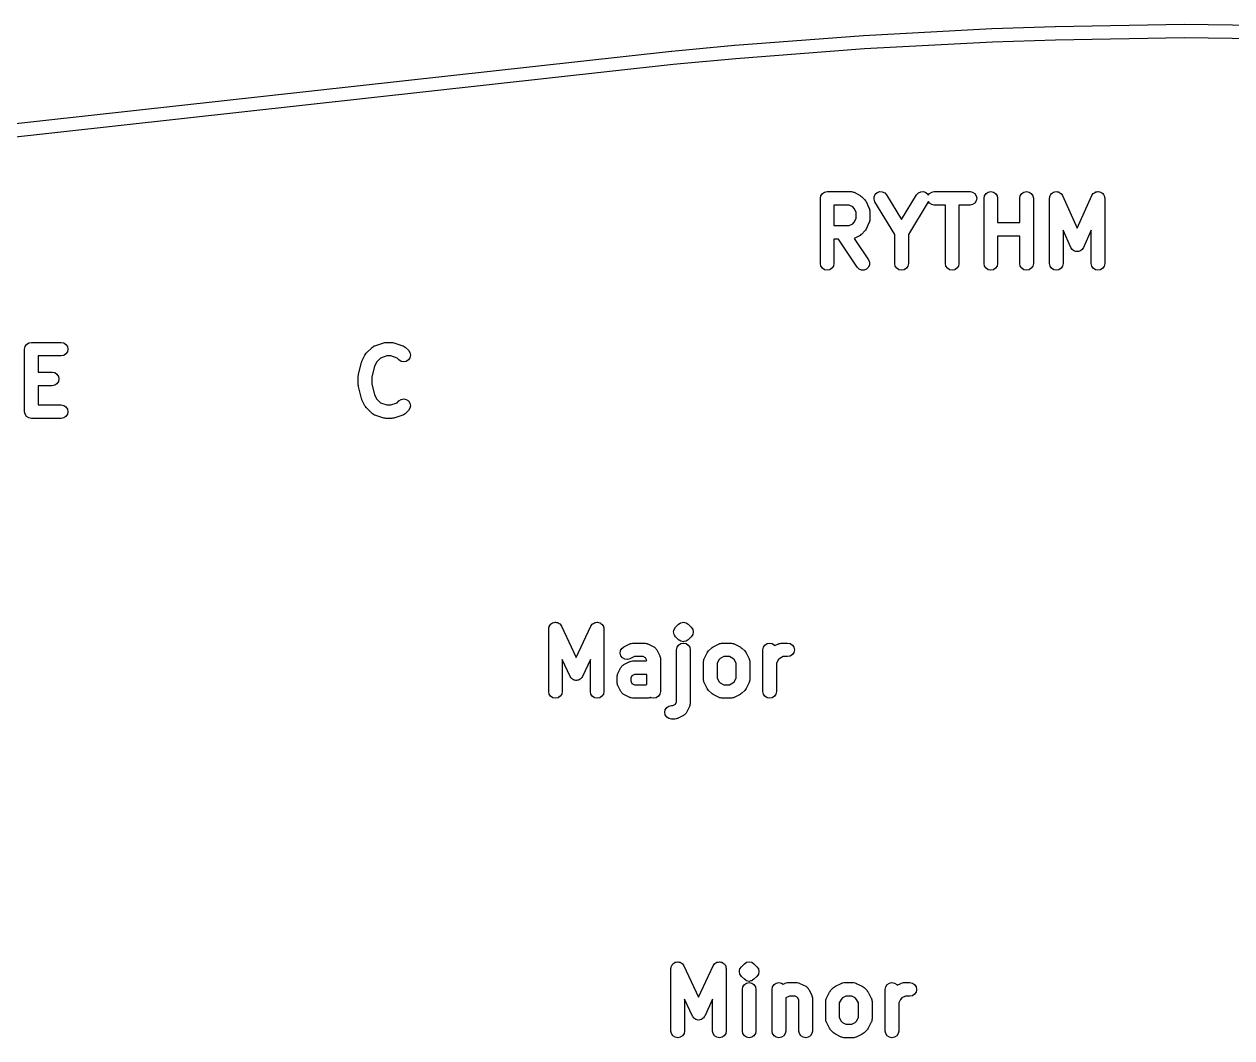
# Model space of a CAD drawing. Extents: x 5 to 181, y -157 to -65.
# Drawn here: x 92.24 to 136.69, y -102.59 to -65.28 of the extents above; entities that cross this region are included whole.
import ezdxf

# ---------------------------------------------------------------- set-up
doc = ezdxf.new("R2010")
doc.units = 0
doc.layers.add('BLACK', color=7, linetype='CONTINUOUS')

msp = doc.modelspace()

# ---------------------------------------------------------------- linework, layer by layer
at = {"layer": 'BLACK', "linetype": 'CONTINUOUS'}
for p, q in [((130.196, -65.36), (134.935, -65.276)), ((134.935, -65.276), (134.937, -65.2764)), ((134.937, -65.2764), (134.939, -65.276)), ((134.939, -65.276), (134.941, -65.2764)), ((134.941, -65.2764), (134.943, -65.276)), ((134.943, -65.276), (137.595, -65.314)), ((118.395, -66.0507), (123.131, -65.6907)), ((123.131, -65.6907), (123.134, -65.6911)), ((123.134, -65.6911), (123.137, -65.6904)), ((123.137, -65.6904), (127.858, -65.4414)), ((127.858, -65.4414), (127.86, -65.4417)), ((127.86, -65.4417), (127.862, -65.4412)), ((127.862, -65.4412), (130.191, -65.3602)), ((130.191, -65.3602), (130.194, -65.3605)), ((130.194, -65.3605), (130.196, -65.36)), ((134.94, -65.7761), (130.207, -65.86)), ((137.582, -65.814), (134.94, -65.7761)), ((116.075, -66.2691), (118.391, -66.0511)), ((118.391, -66.0511), (118.393, -66.0513)), ((118.393, -66.0513), (118.395, -66.0507)), ((123.166, -66.1896), (118.435, -66.5492)), ((127.882, -65.9408), (123.166, -66.1896)), ((130.207, -65.86), (127.882, -65.9408)), ((23.1516, -76.5145), (116.071, -66.2695)), ((116.071, -66.2695), (116.073, -66.2697)), ((116.073, -66.2697), (116.075, -66.2691)), ((118.435, -66.5492), (116.124, -66.7668)), ((116.124, -66.7668), (23.21, -77.0112)), ((121.567, -71.59), (121.621, -71.5089)), ((121.621, -71.5089), (121.702, -71.4547)), ((121.702, -71.4547), (121.798, -71.4357)), ((121.798, -71.4357), (122.674, -71.4357)), ((122.674, -71.4357), (122.685, -71.4379)), ((122.685, -71.4379), (122.696, -71.4367)), ((122.696, -71.4367), (122.732, -71.4473)), ((122.732, -71.4473), (122.769, -71.4547)), ((122.769, -71.4547), (122.779, -71.4609)), ((122.779, -71.4609), (122.789, -71.4641)), ((122.789, -71.4641), (123.008, -71.5784)), ((123.526, -71.6268), (123.567, -71.5383)), ((123.567, -71.5383), (123.639, -71.4723)), ((123.639, -71.4723), (123.73, -71.4387)), ((123.73, -71.4387), (123.828, -71.4427)), ((123.828, -71.4427), (123.916, -71.4838)), ((123.916, -71.4838), (123.982, -71.5555)), ((123.982, -71.5555), (124.536, -72.4627)), ((124.536, -72.4627), (125.089, -71.5555)), ((125.089, -71.5555), (125.155, -71.4838)), ((125.155, -71.4838), (125.243, -71.4427)), ((125.243, -71.4427), (125.341, -71.4387)), ((125.341, -71.4387), (125.433, -71.4723)), ((125.433, -71.4723), (125.504, -71.5383)), ((125.504, -71.5383), (125.521, -71.5734)), ((125.521, -71.5734), (125.564, -71.5089)), ((125.564, -71.5089), (125.645, -71.4547)), ((125.645, -71.4547), (125.74, -71.4357)), ((125.74, -71.4357), (127.055, -71.4357)), ((127.055, -71.4357), (127.15, -71.4547)), ((127.15, -71.4547), (127.232, -71.5089)), ((127.232, -71.5089), (127.286, -71.59)), ((127.59, -71.59), (127.645, -71.5089)), ((127.645, -71.5089), (127.726, -71.4547)), ((127.726, -71.4547), (127.821, -71.4357)), ((127.821, -71.4357), (127.917, -71.4547)), ((127.917, -71.4547), (127.998, -71.5089)), ((127.998, -71.5089), (128.052, -71.59)), ((128.905, -71.59), (128.959, -71.5089)), ((128.959, -71.5089), (129.04, -71.4547)), ((129.04, -71.4547), (129.136, -71.4357)), ((129.136, -71.4357), (129.231, -71.4547)), ((129.231, -71.4547), (129.312, -71.5089)), ((129.312, -71.5089), (129.367, -71.59)), ((130, -71.59), (130.025, -71.5523)), ((130.025, -71.5523), (130.049, -71.5139)), ((130.049, -71.5139), (130.052, -71.5119)), ((130.052, -71.5119), (130.054, -71.5089)), ((130.054, -71.5089), (130.092, -71.4837)), ((130.092, -71.4837), (130.129, -71.4575)), ((130.129, -71.4575), (130.132, -71.4567)), ((130.132, -71.4567), (130.135, -71.4547)), ((130.135, -71.4547), (130.18, -71.4459)), ((130.18, -71.4459), (130.224, -71.4358)), ((130.224, -71.4358), (130.227, -71.4364)), ((130.227, -71.4364), (130.231, -71.4357)), ((130.231, -71.4357), (130.275, -71.4446)), ((130.275, -71.4446), (130.32, -71.4522)), ((130.32, -71.4522), (130.323, -71.4541)), ((130.323, -71.4541), (130.327, -71.4547)), ((130.327, -71.4547), (130.364, -71.4799)), ((130.364, -71.4799), (130.403, -71.5041)), ((130.403, -71.5041), (130.405, -71.507)), ((130.405, -71.507), (130.408, -71.5089)), ((130.408, -71.5089), (130.433, -71.5467)), ((130.433, -71.5467), (130.459, -71.5836)), ((131.536, -71.5836), (131.562, -71.5467)), ((131.562, -71.5467), (131.588, -71.5089)), ((131.588, -71.5089), (131.59, -71.507)), ((131.59, -71.507), (131.592, -71.5041)), ((131.592, -71.5041), (131.631, -71.4799)), ((131.631, -71.4799), (131.669, -71.4547)), ((131.669, -71.4547), (131.672, -71.4541)), ((131.672, -71.4541), (131.675, -71.4522)), ((131.675, -71.4522), (131.72, -71.4446)), ((131.72, -71.4446), (131.764, -71.4357)), ((131.764, -71.4357), (131.768, -71.4364)), ((131.768, -71.4364), (131.771, -71.4358)), ((131.771, -71.4358), (131.815, -71.4459)), ((131.815, -71.4459), (131.86, -71.4547)), ((131.86, -71.4547), (131.863, -71.4567)), ((131.863, -71.4567), (131.866, -71.4575)), ((131.866, -71.4575), (131.903, -71.4837)), ((131.903, -71.4837), (131.941, -71.5089)), ((131.941, -71.5089), (131.943, -71.5119)), ((131.943, -71.5119), (131.946, -71.5139)), ((131.946, -71.5139), (131.97, -71.5523)), ((131.97, -71.5523), (131.995, -71.59)), ((121.548, -71.6857), (121.567, -71.59)), ((121.548, -74.0857), (121.548, -71.6857)), ((122.048, -71.9357), (122.048, -72.6929)), ((122.613, -71.9357), (122.048, -71.9357)), ((122.741, -72.0026), (122.613, -71.9357)), ((122.794, -72.0584), (122.741, -72.0026)), ((123.008, -71.5784), (123.04, -71.6038)), ((123.04, -71.6038), (123.073, -71.627)), ((123.073, -71.627), (123.183, -71.7413)), ((123.183, -71.7413), (123.204, -71.7746)), ((123.204, -71.7746), (123.228, -71.8063)), ((123.228, -71.8063), (123.337, -72.0348)), ((123.522, -71.7243), (123.526, -71.6268)), ((123.556, -71.8159), (123.522, -71.7243)), ((124.286, -73.0131), (123.556, -71.8159)), ((125.516, -71.8159), (124.786, -73.0131)), ((125.522, -71.7997), (125.516, -71.8159)), ((125.564, -71.8625), (125.522, -71.7997)), ((125.645, -71.9167), (125.564, -71.8625)), ((125.74, -71.9357), (125.645, -71.9167)), ((126.148, -71.9357), (125.74, -71.9357)), ((126.148, -74.0857), (126.148, -71.9357)), ((127.055, -71.9357), (126.648, -71.9357)), ((126.648, -71.9357), (126.648, -74.0857)), ((127.15, -71.9167), (127.055, -71.9357)), ((127.232, -71.8625), (127.15, -71.9167)), ((127.286, -71.7814), (127.232, -71.8625)), ((127.286, -71.59), (127.305, -71.6857)), ((127.305, -71.6857), (127.286, -71.7814)), ((127.571, -71.6857), (127.59, -71.59)), ((127.571, -74.0857), (127.571, -71.6857)), ((128.052, -71.59), (128.071, -71.6857)), ((128.071, -71.6857), (128.071, -72.5786)), ((128.886, -71.6857), (128.905, -71.59)), ((128.886, -72.5786), (128.886, -71.6857)), ((129.367, -71.59), (129.386, -71.6857)), ((129.386, -71.6857), (129.386, -74.0857)), ((129.981, -71.6857), (129.99, -71.6412)), ((129.981, -74.0857), (129.981, -71.6857)), ((129.99, -71.6412), (129.997, -71.5965)), ((129.997, -71.5965), (129.999, -71.5935)), ((129.999, -71.5935), (130, -71.59)), ((130.459, -71.5836), (130.998, -72.7876)), ((130.998, -72.7876), (131.536, -71.5836)), ((131.995, -71.59), (131.996, -71.5935)), ((131.996, -71.5935), (131.998, -71.5965)), ((131.998, -71.5965), (132.005, -71.6412)), ((132.005, -71.6412), (132.014, -71.6857)), ((132.014, -71.6857), (132.014, -74.0857)), ((122.862, -72.1997), (122.794, -72.0584)), ((122.794, -72.5702), (122.862, -72.4289)), ((122.862, -72.4289), (122.862, -72.1997)), ((123.337, -72.0348), (123.339, -72.0415)), ((123.339, -72.0415), (123.343, -72.0472)), ((123.343, -72.0472), (123.351, -72.0885)), ((123.351, -72.0885), (123.362, -72.1293)), ((123.362, -72.1293), (123.361, -72.1361)), ((123.361, -72.1361), (123.362, -72.1429)), ((123.362, -72.1429), (123.362, -72.4857)), ((122.048, -72.6929), (122.613, -72.6929)), ((122.613, -72.6929), (122.741, -72.6259)), ((122.741, -72.6259), (122.794, -72.5702)), ((123.183, -72.8873), (123.073, -73.0015)), ((123.204, -72.8539), (123.183, -72.8873)), ((123.228, -72.8223), (123.204, -72.8539)), ((123.337, -72.5937), (123.228, -72.8223)), ((123.339, -72.5871), (123.337, -72.5937)), ((123.343, -72.5814), (123.339, -72.5871)), ((123.351, -72.5401), (123.343, -72.5814)), ((123.362, -72.4992), (123.351, -72.5401)), ((123.362, -72.4857), (123.361, -72.4924)), ((123.361, -72.4924), (123.362, -72.4992)), ((128.071, -72.5786), (128.886, -72.5786)), ((130.769, -73.5021), (130.481, -72.8571)), ((130.481, -72.8571), (130.481, -74.0857)), ((131.514, -72.8571), (131.226, -73.5021)), ((131.514, -74.0857), (131.514, -72.8571)), ((122.212, -73.1929), (122.048, -73.1929)), ((122.048, -73.1929), (122.048, -74.0857)), ((122.904, -74.225), (122.212, -73.1929)), ((123.008, -73.0502), (122.794, -73.1624)), ((122.794, -73.1624), (123.32, -73.9464)), ((123.04, -73.0248), (123.008, -73.0502)), ((123.073, -73.0015), (123.04, -73.0248)), ((124.286, -74.0857), (124.286, -73.0131)), ((124.786, -73.0131), (124.786, -74.0857)), ((128.886, -73.0786), (128.071, -73.0786)), ((128.071, -73.0786), (128.071, -74.0857)), ((128.886, -74.0857), (128.886, -73.0786)), ((130.794, -73.5363), (130.769, -73.5021)), ((130.816, -73.5718), (130.794, -73.5363)), ((130.822, -73.5759), (130.816, -73.5718)), ((130.826, -73.5816), (130.822, -73.5759)), ((130.861, -73.6039), (130.826, -73.5816)), ((130.896, -73.6282), (130.861, -73.6039)), ((130.902, -73.6298), (130.896, -73.6282)), ((130.908, -73.6335), (130.902, -73.6298)), ((130.95, -73.6406), (130.908, -73.6335)), ((130.991, -73.6499), (130.95, -73.6406)), ((130.998, -73.6487), (130.991, -73.6499)), ((131.005, -73.6499), (130.998, -73.6487)), ((131.045, -73.6406), (131.005, -73.6499)), ((131.087, -73.6335), (131.045, -73.6406)), ((131.093, -73.6298), (131.087, -73.6335)), ((131.1, -73.6282), (131.093, -73.6298)), ((131.134, -73.604), (131.1, -73.6282)), ((131.169, -73.5816), (131.134, -73.604)), ((131.173, -73.5759), (131.169, -73.5816)), ((131.179, -73.5718), (131.173, -73.5759)), ((131.202, -73.5363), (131.179, -73.5718)), ((131.226, -73.5021), (131.202, -73.5363)), ((121.567, -74.1814), (121.548, -74.0857)), ((121.621, -74.2625), (121.567, -74.1814)), ((122.029, -74.1814), (121.974, -74.2625)), ((122.048, -74.0857), (122.029, -74.1814)), ((122.973, -74.2938), (122.904, -74.225)), ((123.32, -74.2242), (123.251, -74.2933)), ((123.32, -73.9464), (123.357, -74.0365)), ((123.357, -74.134), (123.32, -74.2242)), ((123.357, -74.0365), (123.357, -74.134)), ((124.305, -74.1814), (124.286, -74.0857)), ((124.359, -74.2625), (124.305, -74.1814)), ((124.767, -74.1814), (124.712, -74.2625)), ((124.786, -74.0857), (124.767, -74.1814)), ((126.167, -74.1814), (126.148, -74.0857)), ((126.221, -74.2625), (126.167, -74.1814)), ((126.629, -74.1814), (126.574, -74.2625)), ((126.648, -74.0857), (126.629, -74.1814)), ((127.59, -74.1814), (127.571, -74.0857)), ((127.645, -74.2625), (127.59, -74.1814)), ((128.052, -74.1814), (127.998, -74.2625)), ((128.071, -74.0857), (128.052, -74.1814)), ((128.905, -74.1814), (128.886, -74.0857)), ((128.959, -74.2625), (128.905, -74.1814)), ((129.367, -74.1814), (129.312, -74.2625)), ((129.386, -74.0857), (129.367, -74.1814)), ((130, -74.1814), (129.981, -74.0857)), ((130.054, -74.2625), (130, -74.1814)), ((130.462, -74.1814), (130.408, -74.2625)), ((130.481, -74.0857), (130.462, -74.1814)), ((131.533, -74.1814), (131.514, -74.0857)), ((131.588, -74.2625), (131.533, -74.1814)), ((131.995, -74.1814), (131.941, -74.2625)), ((132.014, -74.0857), (131.995, -74.1814)), ((121.702, -74.3167), (121.621, -74.2625)), ((121.798, -74.3357), (121.702, -74.3167)), ((121.893, -74.3167), (121.798, -74.3357)), ((121.974, -74.2625), (121.893, -74.3167)), ((123.064, -74.331), (122.973, -74.2938)), ((123.161, -74.3308), (123.064, -74.331)), ((123.251, -74.2933), (123.161, -74.3308)), ((124.44, -74.3167), (124.359, -74.2625)), ((124.536, -74.3357), (124.44, -74.3167)), ((124.631, -74.3167), (124.536, -74.3357)), ((124.712, -74.2625), (124.631, -74.3167)), ((126.302, -74.3167), (126.221, -74.2625)), ((126.398, -74.3357), (126.302, -74.3167)), ((126.493, -74.3167), (126.398, -74.3357)), ((126.574, -74.2625), (126.493, -74.3167)), ((127.726, -74.3167), (127.645, -74.2625)), ((127.821, -74.3357), (127.726, -74.3167)), ((127.917, -74.3167), (127.821, -74.3357)), ((127.998, -74.2625), (127.917, -74.3167)), ((129.04, -74.3167), (128.959, -74.2625)), ((129.136, -74.3357), (129.04, -74.3167)), ((129.231, -74.3167), (129.136, -74.3357)), ((129.312, -74.2625), (129.231, -74.3167)), ((130.135, -74.3167), (130.054, -74.2625)), ((130.231, -74.3357), (130.135, -74.3167)), ((130.327, -74.3167), (130.231, -74.3357)), ((130.408, -74.2625), (130.327, -74.3167)), ((131.669, -74.3167), (131.588, -74.2625)), ((131.764, -74.3357), (131.669, -74.3167)), ((131.86, -74.3167), (131.764, -74.3357)), ((131.941, -74.2625), (131.86, -74.3167)), ((92.2571, -77.2405), (92.2762, -77.1448)), ((92.2571, -79.5405), (92.2571, -77.2405)), ((92.2762, -77.1448), (92.3304, -77.0637)), ((92.3304, -77.0637), (92.4115, -77.0095)), ((92.4115, -77.0095), (92.5071, -76.9905)), ((92.5071, -76.9905), (93.6024, -76.9905)), ((93.6024, -76.9905), (93.6981, -77.0095)), ((93.6981, -77.0095), (93.7792, -77.0637)), ((93.7792, -77.0637), (93.8333, -77.1448)), ((93.8333, -77.3361), (93.7792, -77.4173)), ((93.8333, -77.1448), (93.8524, -77.2405)), ((93.8524, -77.2405), (93.8333, -77.3361)), ((104.83, -77.3923), (105.049, -77.1732)), ((105.049, -77.1732), (105.057, -77.1682)), ((105.057, -77.1682), (105.062, -77.1611)), ((105.062, -77.1611), (105.097, -77.1413)), ((105.097, -77.1413), (105.131, -77.119)), ((105.131, -77.119), (105.139, -77.1173)), ((105.139, -77.1173), (105.147, -77.1128)), ((105.147, -77.1128), (105.476, -77.0033)), ((105.476, -77.0033), (105.515, -76.9983)), ((105.515, -76.9983), (105.555, -76.9905)), ((105.555, -76.9905), (105.774, -76.9905)), ((105.774, -76.9905), (105.813, -76.9983)), ((105.813, -76.9983), (105.853, -77.0033)), ((105.853, -77.0033), (106.181, -77.1128)), ((106.181, -77.1128), (106.189, -77.1173)), ((106.189, -77.1173), (106.198, -77.119)), ((106.198, -77.119), (106.231, -77.1413)), ((106.231, -77.1413), (106.266, -77.1611)), ((106.266, -77.1611), (106.272, -77.1682)), ((106.272, -77.1682), (106.279, -77.1732)), ((106.279, -77.1732), (106.389, -77.2827)), ((106.389, -77.2827), (106.443, -77.3639)), ((93.6024, -77.4905), (92.7571, -77.4905)), ((92.7571, -77.4905), (92.7571, -78.0857)), ((93.6981, -77.4714), (93.6024, -77.4905)), ((93.7792, -77.4173), (93.6981, -77.4714)), ((104.546, -78.1656), (104.655, -77.7275)), ((104.655, -77.7275), (104.667, -77.7027)), ((104.667, -77.7027), (104.674, -77.6763)), ((104.674, -77.6763), (104.784, -77.4572)), ((104.784, -77.4572), (104.808, -77.4256)), ((104.808, -77.4256), (104.83, -77.3923)), ((105.213, -77.7171), (105.133, -77.8753)), ((105.361, -77.5685), (105.213, -77.7171)), ((105.595, -77.4905), (105.361, -77.5685)), ((105.733, -77.4905), (105.595, -77.4905)), ((105.967, -77.5685), (105.733, -77.4905)), ((106.035, -77.6363), (105.967, -77.5685)), ((106.116, -77.6905), (106.035, -77.6363)), ((106.212, -77.7095), (106.116, -77.6905)), ((106.308, -77.6905), (106.212, -77.7095)), ((106.389, -77.6363), (106.308, -77.6905)), ((106.443, -77.5552), (106.389, -77.6363)), ((106.443, -77.3639), (106.462, -77.4595)), ((106.462, -77.4595), (106.443, -77.5552)), ((92.7571, -78.0857), (93.2738, -78.0857)), ((93.2738, -78.0857), (93.3695, -78.1047)), ((93.3695, -78.1047), (93.4506, -78.1589)), ((93.4506, -78.1589), (93.5048, -78.24)), ((104.538, -78.2262), (104.544, -78.1962)), ((104.538, -78.5548), (104.538, -78.2262)), ((104.544, -78.1962), (104.546, -78.1656)), ((105.133, -77.8753), (105.038, -78.257)), ((93.2738, -78.5857), (92.7571, -78.5857)), ((92.7571, -78.5857), (92.7571, -79.2905)), ((93.3695, -78.5667), (93.2738, -78.5857)), ((93.4506, -78.5125), (93.3695, -78.5667)), ((93.5048, -78.4314), (93.4506, -78.5125)), ((93.5048, -78.24), (93.5238, -78.3357)), ((93.5238, -78.3357), (93.5048, -78.4314)), ((104.544, -78.5848), (104.538, -78.5548)), ((104.546, -78.6154), (104.544, -78.5848)), ((104.655, -79.0535), (104.546, -78.6154)), ((105.038, -78.257), (105.038, -78.524)), ((105.038, -78.524), (105.133, -78.9056)), ((104.667, -79.0783), (104.655, -79.0535)), ((104.674, -79.1047), (104.667, -79.0783)), ((104.784, -79.3237), (104.674, -79.1047)), ((105.133, -78.9056), (105.213, -79.0638)), ((105.213, -79.0638), (105.361, -79.2124)), ((106.035, -79.1447), (106.116, -79.0905)), ((106.116, -79.0905), (106.212, -79.0714)), ((106.212, -79.0714), (106.308, -79.0905)), ((106.308, -79.0905), (106.389, -79.1447)), ((92.2762, -79.6361), (92.2571, -79.5405)), ((92.7571, -79.2905), (93.6024, -79.2905)), ((93.6024, -79.2905), (93.6981, -79.3095)), ((93.6981, -79.3095), (93.7792, -79.3637)), ((93.7792, -79.3637), (93.8333, -79.4448)), ((93.8333, -79.4448), (93.8524, -79.5405)), ((93.8524, -79.5405), (93.8333, -79.6361)), ((104.808, -79.3554), (104.784, -79.3237)), ((104.83, -79.3887), (104.808, -79.3554)), ((105.049, -79.6077), (104.83, -79.3887)), ((105.361, -79.2124), (105.595, -79.2905)), ((105.595, -79.2905), (105.733, -79.2905)), ((105.733, -79.2905), (105.967, -79.2124)), ((105.967, -79.2124), (106.035, -79.1447)), ((106.389, -79.4982), (106.279, -79.6077)), ((106.389, -79.1447), (106.443, -79.2258)), ((106.443, -79.4171), (106.389, -79.4982)), ((106.443, -79.2258), (106.462, -79.3214)), ((106.462, -79.3214), (106.443, -79.4171)), ((92.3304, -79.7173), (92.2762, -79.6361)), ((92.4115, -79.7714), (92.3304, -79.7173)), ((92.5071, -79.7905), (92.4115, -79.7714)), ((93.6024, -79.7905), (92.5071, -79.7905)), ((93.6981, -79.7714), (93.6024, -79.7905)), ((93.7792, -79.7173), (93.6981, -79.7714)), ((93.8333, -79.6361), (93.7792, -79.7173)), ((105.057, -79.6127), (105.049, -79.6077)), ((105.062, -79.6198), (105.057, -79.6127)), ((105.097, -79.6397), (105.062, -79.6198)), ((105.131, -79.6619), (105.097, -79.6397)), ((105.139, -79.6637), (105.131, -79.6619)), ((105.147, -79.6681), (105.139, -79.6637)), ((105.476, -79.7776), (105.147, -79.6681)), ((105.515, -79.7827), (105.476, -79.7776)), ((105.555, -79.7905), (105.515, -79.7827)), ((105.774, -79.7905), (105.555, -79.7905)), ((105.813, -79.7827), (105.774, -79.7905)), ((105.853, -79.7776), (105.813, -79.7827)), ((106.181, -79.6681), (105.853, -79.7776)), ((106.189, -79.6637), (106.181, -79.6681)), ((106.198, -79.6619), (106.189, -79.6637)), ((106.231, -79.6397), (106.198, -79.6619)), ((106.266, -79.6198), (106.231, -79.6397)), ((106.272, -79.6127), (106.266, -79.6198)), ((106.279, -79.6077), (106.272, -79.6127)), ((111.548, -87.5405), (111.556, -87.4979)), ((111.548, -89.8405), (111.548, -87.5405)), ((111.556, -87.4979), (111.563, -87.455)), ((111.563, -87.455), (111.566, -87.4503)), ((111.566, -87.4503), (111.567, -87.4448)), ((111.567, -87.4448), (111.591, -87.4087)), ((111.591, -87.4087), (111.613, -87.3716)), ((111.613, -87.3716), (111.618, -87.3683)), ((111.618, -87.3683), (111.621, -87.3637)), ((111.621, -87.3637), (111.657, -87.3396)), ((111.657, -87.3396), (111.692, -87.3139)), ((111.692, -87.3139), (111.697, -87.3126)), ((111.697, -87.3126), (111.702, -87.3095)), ((111.702, -87.3095), (111.745, -87.301)), ((111.745, -87.301), (111.787, -87.2907)), ((111.787, -87.2907), (111.792, -87.2916)), ((111.792, -87.2916), (111.798, -87.2905)), ((111.798, -87.2905), (111.84, -87.2989)), ((111.84, -87.2989), (111.883, -87.3055)), ((111.883, -87.3055), (111.888, -87.3084)), ((111.888, -87.3084), (111.893, -87.3095)), ((111.893, -87.3095), (111.929, -87.3336)), ((111.929, -87.3336), (111.966, -87.3561)), ((111.966, -87.3561), (111.97, -87.3606)), ((111.97, -87.3606), (111.974, -87.3637)), ((111.974, -87.3637), (111.999, -87.3998)), ((111.999, -87.3998), (112.024, -87.4348)), ((112.024, -87.4348), (112.564, -88.5922)), ((112.564, -88.5922), (113.104, -87.4348)), ((113.104, -87.4348), (113.13, -87.3998)), ((113.13, -87.3998), (113.154, -87.3637)), ((113.154, -87.3637), (113.159, -87.3606)), ((113.159, -87.3606), (113.162, -87.3561)), ((113.162, -87.3561), (113.199, -87.3336)), ((113.199, -87.3336), (113.235, -87.3095)), ((113.235, -87.3095), (113.241, -87.3084)), ((113.241, -87.3084), (113.246, -87.3055)), ((113.246, -87.3055), (113.288, -87.2989)), ((113.288, -87.2989), (113.331, -87.2905)), ((113.331, -87.2905), (113.336, -87.2916)), ((113.336, -87.2916), (113.342, -87.2907)), ((113.342, -87.2907), (113.384, -87.301)), ((113.384, -87.301), (113.427, -87.3095)), ((113.427, -87.3095), (113.431, -87.3126)), ((113.431, -87.3126), (113.437, -87.3139)), ((113.437, -87.3139), (113.472, -87.3396)), ((113.472, -87.3396), (113.508, -87.3637)), ((113.508, -87.3637), (113.511, -87.3683)), ((113.511, -87.3683), (113.515, -87.3716)), ((113.515, -87.3716), (113.538, -87.4087)), ((113.538, -87.4087), (113.562, -87.4448)), ((113.562, -87.4448), (113.563, -87.4503)), ((113.563, -87.4503), (113.566, -87.455)), ((113.566, -87.455), (113.572, -87.4979)), ((113.572, -87.4979), (113.581, -87.5405)), ((113.581, -87.5405), (113.581, -89.8405)), ((116.159, -87.5952), (116.167, -87.5543)), ((116.167, -87.5543), (116.221, -87.4732)), ((116.221, -87.4732), (116.33, -87.3637)), ((116.33, -87.3637), (116.383, -87.3286)), ((116.33, -87.3637), (116.33, -87.3637)), ((116.383, -87.3286), (116.411, -87.3095)), ((116.411, -87.3095), (116.507, -87.2905)), ((116.507, -87.2905), (116.603, -87.3095)), ((116.603, -87.3095), (116.684, -87.3637)), ((116.684, -87.3637), (116.684, -87.3637)), ((116.684, -87.3637), (116.793, -87.4732)), ((116.793, -87.4732), (116.793, -87.4732)), ((116.793, -87.4732), (116.848, -87.5543)), ((116.848, -87.5543), (116.867, -87.65)), ((116.148, -87.6462), (116.159, -87.5952)), ((116.148, -87.65), (116.148, -87.6462)), ((116.167, -87.7457), (116.148, -87.65)), ((116.18, -87.7656), (116.167, -87.7457)), ((116.221, -87.8268), (116.18, -87.7656)), ((116.33, -87.9363), (116.221, -87.8268)), ((116.352, -87.951), (116.33, -87.9363)), ((116.411, -87.9905), (116.352, -87.951)), ((116.507, -88.0095), (116.411, -87.9905)), ((116.526, -88.0057), (116.507, -88.0095)), ((116.507, -88.0095), (116.507, -88.0095)), ((116.603, -87.9905), (116.526, -88.0057)), ((116.684, -87.9363), (116.603, -87.9905)), ((116.793, -87.8268), (116.684, -87.9363)), ((116.848, -87.7457), (116.793, -87.8268)), ((116.867, -87.65), (116.848, -87.7457)), ((114.177, -88.4344), (114.189, -88.3376)), ((114.203, -88.5285), (114.177, -88.4344)), ((114.189, -88.3376), (114.237, -88.2529)), ((114.237, -88.2529), (114.314, -88.1931)), ((114.314, -88.1931), (114.533, -88.0835)), ((114.533, -88.0835), (114.542, -88.0812)), ((114.542, -88.0812), (114.55, -88.0762)), ((114.55, -88.0762), (114.589, -88.0684)), ((114.589, -88.0684), (114.628, -88.0578)), ((114.628, -88.0578), (114.636, -88.0589)), ((114.636, -88.0589), (114.645, -88.0571)), ((114.645, -88.0571), (115.083, -88.0571)), ((115.083, -88.0571), (115.092, -88.0589)), ((115.092, -88.0589), (115.101, -88.0578)), ((115.101, -88.0578), (115.14, -88.0684)), ((115.14, -88.0684), (115.179, -88.0762)), ((115.179, -88.0762), (115.186, -88.0812)), ((115.186, -88.0812), (115.195, -88.0835)), ((115.195, -88.0835), (115.414, -88.1931)), ((115.414, -88.1931), (115.439, -88.2123)), ((115.439, -88.2123), (115.466, -88.2278)), ((115.466, -88.2278), (115.477, -88.2419)), ((115.477, -88.2419), (115.491, -88.2529)), ((115.491, -88.2529), (115.507, -88.2801)), ((115.507, -88.2801), (115.526, -88.3049)), ((115.526, -88.3049), (115.636, -88.5239)), ((116.257, -88.3071), (116.276, -88.2115)), ((116.257, -90.2196), (116.257, -88.3071)), ((116.276, -88.2115), (116.33, -88.1304)), ((116.33, -88.1304), (116.411, -88.0762)), ((116.411, -88.0762), (116.507, -88.0571)), ((116.507, -88.0571), (116.603, -88.0762)), ((116.603, -88.0762), (116.684, -88.1304)), ((116.684, -88.1304), (116.738, -88.2115)), ((116.738, -88.2115), (116.757, -88.3071)), ((116.757, -88.3071), (116.757, -90.2786)), ((117.269, -88.6334), (117.379, -88.4144)), ((117.379, -88.4144), (117.403, -88.3827)), ((117.403, -88.3827), (117.426, -88.3494)), ((117.426, -88.3494), (117.535, -88.2399)), ((117.535, -88.2399), (117.568, -88.2176)), ((117.568, -88.2176), (117.6, -88.1931)), ((117.6, -88.1931), (117.819, -88.0835)), ((117.819, -88.0835), (117.828, -88.0812)), ((117.828, -88.0812), (117.835, -88.0762)), ((117.835, -88.0762), (117.875, -88.0684)), ((117.875, -88.0684), (117.913, -88.0578)), ((117.913, -88.0578), (117.922, -88.0589)), ((117.922, -88.0589), (117.931, -88.0571)), ((117.931, -88.0571), (118.26, -88.0571)), ((118.26, -88.0571), (118.268, -88.0589)), ((118.268, -88.0589), (118.277, -88.0578)), ((118.277, -88.0578), (118.316, -88.0684)), ((118.316, -88.0684), (118.355, -88.0762)), ((118.355, -88.0762), (118.363, -88.0812)), ((118.363, -88.0812), (118.371, -88.0835)), ((118.371, -88.0835), (118.59, -88.1931)), ((118.59, -88.1931), (118.622, -88.2176)), ((118.622, -88.2176), (118.655, -88.2399)), ((118.655, -88.2399), (118.765, -88.3494)), ((118.765, -88.3494), (118.787, -88.3827)), ((118.787, -88.3827), (118.812, -88.4144)), ((118.812, -88.4144), (118.921, -88.6334)), ((119.433, -88.3071), (119.452, -88.2115)), ((119.433, -89.8405), (119.433, -88.3071)), ((119.452, -88.2115), (119.507, -88.1304)), ((119.507, -88.1304), (119.588, -88.0762)), ((119.588, -88.0762), (119.683, -88.0571)), ((119.683, -88.0571), (119.779, -88.0762)), ((119.779, -88.0762), (119.86, -88.1304)), ((119.86, -88.1304), (119.874, -88.1513)), ((119.874, -88.1513), (120.01, -88.0835)), ((120.01, -88.0835), (120.018, -88.0812)), ((120.018, -88.0812), (120.026, -88.0762)), ((120.026, -88.0762), (120.065, -88.0684)), ((120.065, -88.0684), (120.104, -88.0578)), ((120.104, -88.0578), (120.113, -88.0589)), ((120.113, -88.0589), (120.121, -88.0571)), ((120.121, -88.0571), (120.34, -88.0571)), ((120.34, -88.0571), (120.436, -88.0762)), ((120.436, -88.0762), (120.517, -88.1304)), ((120.517, -88.1304), (120.571, -88.2115)), ((120.571, -88.4028), (120.517, -88.4839)), ((120.571, -88.2115), (120.59, -88.3071)), ((120.59, -88.3071), (120.571, -88.4028)), ((112.338, -89.2891), (112.048, -88.6674)), ((112.048, -88.6674), (112.048, -89.8405)), ((113.081, -88.6674), (112.791, -89.2891)), ((113.081, -89.8405), (113.081, -88.6674)), ((114.262, -88.6055), (114.203, -88.5285)), ((114.251, -88.8991), (114.262, -88.8849)), ((114.347, -88.6538), (114.262, -88.6055)), ((114.262, -88.8849), (114.29, -88.8694)), ((114.29, -88.8694), (114.314, -88.8502)), ((114.314, -88.8502), (114.533, -88.7407)), ((114.444, -88.666), (114.347, -88.6538)), ((114.538, -88.6403), (114.444, -88.666)), ((114.533, -88.7407), (114.542, -88.7383)), ((114.704, -88.5571), (114.538, -88.6403)), ((114.542, -88.7383), (114.55, -88.7333)), ((114.55, -88.7333), (114.589, -88.7255)), ((114.589, -88.7255), (114.628, -88.7149)), ((114.628, -88.7149), (114.636, -88.716)), ((114.636, -88.716), (114.645, -88.7143)), ((114.645, -88.7143), (115.134, -88.7143)), ((115.024, -88.5571), (114.704, -88.5571)), ((115.116, -88.603), (115.024, -88.5571)), ((115.162, -88.6947), (115.116, -88.603)), ((115.134, -88.7143), (115.162, -88.7003)), ((115.162, -88.7003), (115.162, -88.6947)), ((115.636, -88.5239), (115.638, -88.5326)), ((115.638, -88.5326), (115.643, -88.54)), ((115.643, -88.54), (115.651, -88.5793)), ((115.651, -88.5793), (115.661, -88.618)), ((115.661, -88.618), (115.66, -88.6269)), ((115.66, -88.6269), (115.662, -88.6357)), ((115.662, -88.6357), (115.662, -89.8405)), ((117.243, -88.7275), (117.254, -88.6889)), ((117.245, -88.7364), (117.243, -88.7275)), ((117.243, -88.7452), (117.245, -88.7364)), ((117.243, -89.4024), (117.243, -88.7452)), ((117.254, -88.6889), (117.262, -88.6496)), ((117.262, -88.6496), (117.267, -88.6421)), ((117.267, -88.6421), (117.269, -88.6334)), ((117.808, -88.6743), (117.743, -88.8043)), ((117.743, -88.8043), (117.743, -89.3434)), ((117.86, -88.6221), (117.808, -88.6743)), ((117.99, -88.5571), (117.86, -88.6221)), ((118.201, -88.5571), (117.99, -88.5571)), ((118.33, -88.6221), (118.201, -88.5571)), ((118.383, -88.6743), (118.33, -88.6221)), ((118.448, -88.8043), (118.383, -88.6743)), ((118.448, -89.3434), (118.448, -88.8043)), ((118.921, -88.6334), (118.924, -88.6421)), ((118.924, -88.6421), (118.929, -88.6496)), ((118.929, -88.6496), (118.936, -88.6889)), ((118.936, -88.6889), (118.947, -88.7275)), ((118.947, -88.7275), (118.946, -88.7364)), ((118.946, -88.7364), (118.948, -88.7452)), ((118.948, -88.7452), (118.948, -89.4024)), ((119.998, -88.6743), (119.933, -88.8043)), ((119.933, -88.8043), (119.933, -89.8405)), ((120.05, -88.6221), (119.998, -88.6743)), ((120.18, -88.5571), (120.05, -88.6221)), ((120.34, -88.5571), (120.18, -88.5571)), ((120.436, -88.5381), (120.34, -88.5571)), ((120.517, -88.4839), (120.436, -88.5381)), ((112.36, -89.3197), (112.338, -89.2891)), ((112.38, -89.3522), (112.36, -89.3197)), ((112.768, -89.3197), (112.749, -89.3522)), ((112.791, -89.2891), (112.768, -89.3197)), ((114.067, -89.2751), (114.078, -89.2365)), ((114.068, -89.284), (114.067, -89.2751)), ((114.067, -89.2929), (114.068, -89.284)), ((114.067, -89.5119), (114.067, -89.2929)), ((114.078, -89.2365), (114.086, -89.1972)), ((114.086, -89.1972), (114.091, -89.1897)), ((114.091, -89.1897), (114.093, -89.1811)), ((114.093, -89.1811), (114.203, -88.962)), ((114.203, -88.962), (114.222, -88.9372)), ((114.222, -88.9372), (114.237, -88.91)), ((114.237, -88.91), (114.251, -88.8991)), ((114.613, -89.2601), (114.567, -89.3519)), ((114.704, -89.2143), (114.613, -89.2601)), ((115.162, -89.2143), (114.704, -89.2143)), ((115.162, -89.5764), (115.162, -89.2143)), ((112.389, -89.3587), (112.38, -89.3522)), ((112.395, -89.3677), (112.389, -89.3587)), ((112.428, -89.3874), (112.395, -89.3677)), ((112.459, -89.4099), (112.428, -89.3874)), ((112.469, -89.4125), (112.459, -89.4099)), ((112.479, -89.4183), (112.469, -89.4125)), ((112.516, -89.4241), (112.479, -89.4183)), ((112.553, -89.4331), (112.516, -89.4241)), ((112.564, -89.4314), (112.553, -89.4331)), ((112.575, -89.4331), (112.564, -89.4314)), ((112.612, -89.4241), (112.575, -89.4331)), ((112.65, -89.4183), (112.612, -89.4241)), ((112.659, -89.4125), (112.65, -89.4183)), ((112.67, -89.4099), (112.659, -89.4125)), ((112.701, -89.3874), (112.67, -89.4099)), ((112.733, -89.3677), (112.701, -89.3874)), ((112.74, -89.3587), (112.733, -89.3677)), ((112.749, -89.3522), (112.74, -89.3587)), ((114.068, -89.5207), (114.067, -89.5119)), ((114.067, -89.5296), (114.068, -89.5207)), ((114.078, -89.5683), (114.067, -89.5296)), ((114.086, -89.6076), (114.078, -89.5683)), ((114.091, -89.615), (114.086, -89.6076)), ((114.093, -89.6237), (114.091, -89.615)), ((114.203, -89.8428), (114.093, -89.6237)), ((114.567, -89.3519), (114.567, -89.4529)), ((114.567, -89.4529), (114.613, -89.5446)), ((114.613, -89.5446), (114.704, -89.5905)), ((114.704, -89.5905), (115.134, -89.5905)), ((115.134, -89.5905), (115.162, -89.5764)), ((117.245, -89.4112), (117.243, -89.4024)), ((117.243, -89.4201), (117.245, -89.4112)), ((117.254, -89.4587), (117.243, -89.4201)), ((117.262, -89.4981), (117.254, -89.4587)), ((117.267, -89.5055), (117.262, -89.4981)), ((117.269, -89.5142), (117.267, -89.5055)), ((117.379, -89.7332), (117.269, -89.5142)), ((117.403, -89.7649), (117.379, -89.7332)), ((117.426, -89.7982), (117.403, -89.7649)), ((117.743, -89.3434), (117.808, -89.4733)), ((117.808, -89.4733), (117.86, -89.5255)), ((117.86, -89.5255), (117.99, -89.5905)), ((117.99, -89.5905), (118.201, -89.5905)), ((118.201, -89.5905), (118.33, -89.5255)), ((118.33, -89.5255), (118.383, -89.4733)), ((118.383, -89.4733), (118.448, -89.3434)), ((118.787, -89.7649), (118.765, -89.7982)), ((118.812, -89.7332), (118.787, -89.7649)), ((118.921, -89.5142), (118.812, -89.7332)), ((118.924, -89.5055), (118.921, -89.5142)), ((118.929, -89.4981), (118.924, -89.5055)), ((118.936, -89.4587), (118.929, -89.4981)), ((118.947, -89.4201), (118.936, -89.4587)), ((118.948, -89.4024), (118.946, -89.4112)), ((118.946, -89.4112), (118.947, -89.4201)), ((111.567, -89.9361), (111.548, -89.8405)), ((111.621, -90.0173), (111.567, -89.9361)), ((111.702, -90.0714), (111.621, -90.0173)), ((111.798, -90.0905), (111.702, -90.0714)), ((111.893, -90.0714), (111.798, -90.0905)), ((111.974, -90.0173), (111.893, -90.0714)), ((112.029, -89.9361), (111.974, -90.0173)), ((112.048, -89.8405), (112.029, -89.9361)), ((113.1, -89.9361), (113.081, -89.8405)), ((113.154, -90.0173), (113.1, -89.9361)), ((113.235, -90.0714), (113.154, -90.0173)), ((113.331, -90.0905), (113.235, -90.0714)), ((113.427, -90.0714), (113.331, -90.0905)), ((113.508, -90.0173), (113.427, -90.0714)), ((113.562, -89.9361), (113.508, -90.0173)), ((113.581, -89.8405), (113.562, -89.9361)), ((114.222, -89.8675), (114.203, -89.8428)), ((114.237, -89.8948), (114.222, -89.8675)), ((114.251, -89.9057), (114.237, -89.8948)), ((114.262, -89.9198), (114.251, -89.9057)), ((114.29, -89.9353), (114.262, -89.9198)), ((114.314, -89.9546), (114.29, -89.9353)), ((114.533, -90.0641), (114.314, -89.9546)), ((114.542, -90.0665), (114.533, -90.0641)), ((114.55, -90.0714), (114.542, -90.0665)), ((114.589, -90.0793), (114.55, -90.0714)), ((114.628, -90.0898), (114.589, -90.0793)), ((114.636, -90.0887), (114.628, -90.0898)), ((114.645, -90.0905), (114.636, -90.0887)), ((115.193, -90.0905), (114.645, -90.0905)), ((115.202, -90.0887), (115.193, -90.0905)), ((115.211, -90.0898), (115.202, -90.0887)), ((115.249, -90.0793), (115.211, -90.0898)), ((115.289, -90.0714), (115.249, -90.0793)), ((115.296, -90.0665), (115.289, -90.0714)), ((115.305, -90.0641), (115.296, -90.0665)), ((115.316, -90.0714), (115.305, -90.0639)), ((115.305, -90.0639), (115.305, -90.0641)), ((115.412, -90.0905), (115.316, -90.0714)), ((115.508, -90.0714), (115.412, -90.0905)), ((115.589, -90.0173), (115.508, -90.0714)), ((115.643, -89.9361), (115.589, -90.0173)), ((115.662, -89.8405), (115.643, -89.9361)), ((116.211, -90.3113), (116.257, -90.2196)), ((117.535, -89.9077), (117.426, -89.7982)), ((117.568, -89.93), (117.535, -89.9077)), ((117.6, -89.9546), (117.568, -89.93)), ((117.819, -90.0641), (117.6, -89.9546)), ((117.828, -90.0665), (117.819, -90.0641)), ((117.835, -90.0714), (117.828, -90.0665)), ((117.875, -90.0793), (117.835, -90.0714)), ((117.913, -90.0898), (117.875, -90.0793)), ((117.922, -90.0887), (117.913, -90.0898)), ((117.931, -90.0905), (117.922, -90.0887)), ((118.26, -90.0905), (117.931, -90.0905)), ((118.268, -90.0887), (118.26, -90.0905)), ((118.277, -90.0898), (118.268, -90.0887)), ((118.316, -90.0793), (118.277, -90.0898)), ((118.355, -90.0714), (118.316, -90.0793)), ((118.363, -90.0665), (118.355, -90.0714)), ((118.371, -90.0641), (118.363, -90.0665)), ((118.59, -89.9546), (118.371, -90.0641)), ((118.622, -89.93), (118.59, -89.9546)), ((118.655, -89.9077), (118.622, -89.93)), ((118.765, -89.7982), (118.655, -89.9077)), ((119.452, -89.9361), (119.433, -89.8405)), ((119.507, -90.0173), (119.452, -89.9361)), ((119.588, -90.0714), (119.507, -90.0173)), ((119.683, -90.0905), (119.588, -90.0714)), ((119.779, -90.0714), (119.683, -90.0905)), ((119.86, -90.0173), (119.779, -90.0714)), ((119.914, -89.9361), (119.86, -90.0173)), ((119.933, -89.8405), (119.914, -89.9361)), ((115.819, -90.6071), (115.838, -90.5115)), ((115.838, -90.7028), (115.819, -90.6071)), ((115.838, -90.5115), (115.892, -90.4304)), ((115.892, -90.4304), (115.973, -90.3762)), ((115.973, -90.3762), (116.069, -90.3571)), ((116.069, -90.3571), (116.12, -90.3571)), ((116.12, -90.3571), (116.211, -90.3113)), ((116.572, -90.6724), (116.561, -90.6865)), ((116.586, -90.6614), (116.572, -90.6724)), ((116.602, -90.6342), (116.586, -90.6614)), ((116.621, -90.6094), (116.602, -90.6342)), ((116.731, -90.3904), (116.621, -90.6094)), ((116.733, -90.3817), (116.731, -90.3904)), ((116.738, -90.3742), (116.733, -90.3817)), ((116.746, -90.3349), (116.738, -90.3742)), ((116.757, -90.2963), (116.746, -90.3349)), ((116.757, -90.2786), (116.755, -90.2874)), ((116.755, -90.2874), (116.757, -90.2963)), ((115.892, -90.7839), (115.838, -90.7028)), ((115.973, -90.8381), (115.892, -90.7839)), ((116.069, -90.8571), (115.973, -90.8381)), ((116.179, -90.8571), (116.069, -90.8571)), ((116.187, -90.8554), (116.179, -90.8571)), ((116.196, -90.8565), (116.187, -90.8554)), ((116.235, -90.8459), (116.196, -90.8565)), ((116.274, -90.8381), (116.235, -90.8459)), ((116.282, -90.8331), (116.274, -90.8381)), ((116.29, -90.8307), (116.282, -90.8331)), ((116.509, -90.7212), (116.29, -90.8307)), ((116.534, -90.702), (116.509, -90.7212)), ((116.561, -90.6865), (116.534, -90.702)), ((116.048, -100.04), (116.056, -99.9979)), ((116.056, -99.9979), (116.063, -99.955)), ((116.063, -99.955), (116.066, -99.9503)), ((116.066, -99.9503), (116.067, -99.9448)), ((116.067, -99.9448), (116.091, -99.9087)), ((116.091, -99.9087), (116.113, -99.8716)), ((116.113, -99.8716), (116.118, -99.8683)), ((116.118, -99.8683), (116.121, -99.8637)), ((116.121, -99.8637), (116.157, -99.8396)), ((116.157, -99.8396), (116.192, -99.8139)), ((116.192, -99.8139), (116.197, -99.8126)), ((116.197, -99.8126), (116.202, -99.8095)), ((116.202, -99.8095), (116.245, -99.801)), ((116.245, -99.801), (116.287, -99.7907)), ((116.287, -99.7907), (116.292, -99.7916)), ((116.292, -99.7916), (116.298, -99.7905)), ((116.298, -99.7905), (116.34, -99.7989)), ((116.34, -99.7989), (116.383, -99.8055)), ((116.383, -99.8055), (116.388, -99.8084)), ((116.388, -99.8084), (116.393, -99.8095)), ((116.393, -99.8095), (116.429, -99.8336)), ((116.429, -99.8336), (116.466, -99.8561)), ((116.466, -99.8561), (116.47, -99.8606)), ((116.47, -99.8606), (116.474, -99.8637)), ((116.474, -99.8637), (116.499, -99.8998)), ((116.499, -99.8998), (116.524, -99.9348)), ((116.524, -99.9348), (117.064, -101.092)), ((117.064, -101.092), (117.604, -99.9348)), ((117.604, -99.9348), (117.63, -99.8998)), ((117.63, -99.8998), (117.654, -99.8637)), ((117.654, -99.8637), (117.659, -99.8606)), ((117.659, -99.8606), (117.662, -99.8561)), ((117.662, -99.8561), (117.699, -99.8336)), ((117.699, -99.8336), (117.735, -99.8095)), ((117.735, -99.8095), (117.741, -99.8084)), ((117.741, -99.8084), (117.746, -99.8055)), ((117.746, -99.8055), (117.788, -99.7989)), ((117.788, -99.7989), (117.831, -99.7905)), ((117.831, -99.7905), (117.836, -99.7916)), ((117.836, -99.7916), (117.842, -99.7907)), ((117.842, -99.7907), (117.884, -99.801)), ((117.884, -99.801), (117.927, -99.8095)), ((117.927, -99.8095), (117.931, -99.8126)), ((117.931, -99.8126), (117.937, -99.8139)), ((117.937, -99.8139), (117.972, -99.8396)), ((117.972, -99.8396), (118.008, -99.8637)), ((118.008, -99.8637), (118.011, -99.8683)), ((118.011, -99.8683), (118.015, -99.8716)), ((118.015, -99.8716), (118.038, -99.9087)), ((118.038, -99.9087), (118.062, -99.9448)), ((118.062, -99.9448), (118.063, -99.9503)), ((118.063, -99.9503), (118.066, -99.955)), ((118.066, -99.955), (118.072, -99.9979)), ((118.072, -99.9979), (118.081, -100.04)), ((118.586, -100.054), (118.64, -99.9732)), ((118.64, -99.9732), (118.749, -99.8637)), ((118.64, -99.9732), (118.64, -99.9732)), ((118.749, -99.8637), (118.831, -99.8095)), ((118.749, -99.8637), (118.749, -99.8637)), ((118.831, -99.8095), (118.926, -99.7905)), ((118.926, -99.7905), (119.022, -99.8095)), ((119.022, -99.8095), (119.103, -99.8637)), ((119.103, -99.8637), (119.212, -99.9732)), ((119.212, -99.9732), (119.212, -99.9732)), ((119.212, -99.9732), (119.267, -100.054)), ((116.048, -102.34), (116.048, -100.04)), ((118.081, -100.04), (118.081, -102.34)), ((118.567, -100.146), (118.574, -100.113)), ((118.567, -100.15), (118.567, -100.146)), ((118.586, -100.246), (118.567, -100.15)), ((118.574, -100.113), (118.586, -100.054)), ((118.622, -100.3), (118.586, -100.246)), ((118.64, -100.327), (118.622, -100.3)), ((118.749, -100.436), (118.64, -100.327)), ((118.64, -100.327), (118.64, -100.327)), ((118.803, -100.472), (118.749, -100.436)), ((119.103, -100.436), (119.049, -100.472)), ((119.212, -100.327), (119.103, -100.436)), ((119.267, -100.246), (119.212, -100.327)), ((119.267, -100.054), (119.286, -100.15)), ((119.286, -100.15), (119.267, -100.246)), ((118.676, -100.807), (118.695, -100.711)), ((118.676, -102.34), (118.676, -100.807)), ((118.695, -100.711), (118.749, -100.63)), ((118.749, -100.63), (118.831, -100.576)), ((118.831, -100.49), (118.803, -100.472)), ((118.926, -100.51), (118.831, -100.49)), ((118.831, -100.49), (118.831, -100.49)), ((118.831, -100.49), (118.831, -100.49)), ((118.831, -100.576), (118.926, -100.557)), ((118.993, -100.496), (118.926, -100.51)), ((118.926, -100.557), (119.022, -100.576)), ((119.022, -100.49), (118.993, -100.496)), ((119.049, -100.472), (119.022, -100.49)), ((119.022, -100.49), (119.022, -100.49)), ((119.022, -100.49), (119.022, -100.49)), ((119.022, -100.576), (119.103, -100.63)), ((119.103, -100.63), (119.157, -100.711)), ((119.157, -100.711), (119.176, -100.807)), ((119.176, -100.807), (119.176, -102.34)), ((119.771, -100.807), (119.79, -100.711)), ((119.771, -102.34), (119.771, -100.807)), ((119.79, -100.711), (119.845, -100.63)), ((119.845, -100.63), (119.926, -100.576)), ((119.926, -100.576), (120.021, -100.557)), ((120.021, -100.557), (120.117, -100.576)), ((120.117, -100.576), (120.175, -100.615)), ((120.175, -100.615), (120.238, -100.584)), ((120.238, -100.584), (120.247, -100.581)), ((120.247, -100.581), (120.254, -100.576)), ((120.254, -100.576), (120.294, -100.568)), ((120.294, -100.568), (120.332, -100.558)), ((120.332, -100.558), (120.341, -100.559)), ((120.341, -100.559), (120.35, -100.557)), ((120.35, -100.557), (120.679, -100.557)), ((120.679, -100.557), (120.687, -100.559)), ((120.687, -100.559), (120.696, -100.558)), ((120.696, -100.558), (120.735, -100.568)), ((120.735, -100.568), (120.774, -100.576)), ((120.774, -100.576), (120.782, -100.581)), ((120.782, -100.581), (120.79, -100.584)), ((120.79, -100.584), (121.009, -100.693)), ((121.009, -100.693), (121.034, -100.712)), ((121.034, -100.712), (121.061, -100.728)), ((121.061, -100.728), (121.072, -100.742)), ((121.072, -100.742), (121.086, -100.753)), ((121.086, -100.753), (121.102, -100.78)), ((121.102, -100.78), (121.121, -100.805)), ((121.121, -100.805), (121.231, -101.024)), ((121.879, -100.914), (121.903, -100.883)), ((121.903, -100.883), (121.926, -100.849)), ((121.926, -100.849), (122.035, -100.74)), ((122.035, -100.74), (122.068, -100.718)), ((122.068, -100.718), (122.1, -100.693)), ((122.1, -100.693), (122.319, -100.584)), ((122.319, -100.584), (122.328, -100.581)), ((122.328, -100.581), (122.335, -100.576)), ((122.335, -100.576), (122.375, -100.568)), ((122.375, -100.568), (122.413, -100.558)), ((122.413, -100.558), (122.422, -100.559)), ((122.422, -100.559), (122.431, -100.557)), ((122.431, -100.557), (122.76, -100.557)), ((122.76, -100.557), (122.768, -100.559)), ((122.768, -100.559), (122.777, -100.558)), ((122.777, -100.558), (122.816, -100.568)), ((122.816, -100.568), (122.855, -100.576)), ((122.855, -100.576), (122.863, -100.581)), ((122.863, -100.581), (122.871, -100.584)), ((122.871, -100.584), (123.09, -100.693)), ((123.09, -100.693), (123.122, -100.718)), ((123.122, -100.718), (123.155, -100.74)), ((123.155, -100.74), (123.265, -100.849)), ((123.265, -100.849), (123.287, -100.883)), ((123.287, -100.883), (123.312, -100.914)), ((123.933, -100.807), (123.952, -100.711)), ((123.933, -102.34), (123.933, -100.807)), ((123.952, -100.711), (124.007, -100.63)), ((124.007, -100.63), (124.088, -100.576)), ((124.088, -100.576), (124.183, -100.557)), ((124.183, -100.557), (124.279, -100.576)), ((124.279, -100.576), (124.36, -100.63)), ((124.36, -100.63), (124.374, -100.651)), ((124.374, -100.651), (124.51, -100.584)), ((124.51, -100.584), (124.518, -100.581)), ((124.518, -100.581), (124.526, -100.576)), ((124.526, -100.576), (124.565, -100.568)), ((124.565, -100.568), (124.604, -100.558)), ((124.604, -100.558), (124.613, -100.559)), ((124.613, -100.559), (124.621, -100.557)), ((124.621, -100.557), (124.84, -100.557)), ((124.84, -100.557), (124.936, -100.576)), ((124.936, -100.576), (125.017, -100.63)), ((125.017, -100.63), (125.071, -100.711)), ((125.071, -100.711), (125.09, -100.807)), ((125.09, -100.807), (125.071, -100.903)), ((116.838, -101.789), (116.548, -101.167)), ((116.548, -101.167), (116.548, -102.34)), ((117.581, -101.167), (117.291, -101.789)), ((117.581, -102.34), (117.581, -101.167)), ((120.279, -101.122), (120.271, -101.13)), ((120.271, -101.13), (120.271, -102.34)), ((120.409, -101.057), (120.279, -101.122)), ((120.62, -101.057), (120.409, -101.057)), ((120.711, -101.103), (120.62, -101.057)), ((120.757, -101.195), (120.711, -101.103)), ((120.757, -102.34), (120.757, -101.195)), ((121.231, -101.024), (121.233, -101.033)), ((121.233, -101.033), (121.238, -101.04)), ((121.238, -101.04), (121.246, -101.079)), ((121.246, -101.079), (121.257, -101.118)), ((121.257, -101.118), (121.255, -101.127)), ((121.255, -101.127), (121.257, -101.136)), ((121.257, -101.136), (121.257, -102.34)), ((121.743, -101.228), (121.754, -101.189)), ((121.745, -101.236), (121.743, -101.228)), ((121.743, -101.245), (121.745, -101.236)), ((121.743, -101.902), (121.743, -101.245)), ((121.754, -101.189), (121.762, -101.15)), ((121.762, -101.15), (121.767, -101.142)), ((121.767, -101.142), (121.769, -101.133)), ((121.769, -101.133), (121.879, -100.914)), ((122.308, -101.174), (122.243, -101.304)), ((122.243, -101.304), (122.243, -101.843)), ((122.36, -101.122), (122.308, -101.174)), ((122.49, -101.057), (122.36, -101.122)), ((122.701, -101.057), (122.49, -101.057)), ((122.83, -101.122), (122.701, -101.057)), ((122.883, -101.174), (122.83, -101.122)), ((122.948, -101.304), (122.883, -101.174)), ((122.948, -101.843), (122.948, -101.304)), ((123.312, -100.914), (123.421, -101.133)), ((123.421, -101.133), (123.424, -101.142)), ((123.424, -101.142), (123.429, -101.15)), ((123.429, -101.15), (123.436, -101.189)), ((123.436, -101.189), (123.447, -101.228)), ((123.447, -101.228), (123.446, -101.236)), ((123.446, -101.236), (123.448, -101.245)), ((123.448, -101.245), (123.448, -101.902)), ((124.498, -101.174), (124.433, -101.304)), ((124.433, -101.304), (124.433, -102.34)), ((124.55, -101.122), (124.498, -101.174)), ((124.68, -101.057), (124.55, -101.122)), ((124.84, -101.057), (124.68, -101.057)), ((124.936, -101.038), (124.84, -101.057)), ((125.017, -100.984), (124.936, -101.038)), ((125.071, -100.903), (125.017, -100.984)), ((116.86, -101.82), (116.838, -101.789)), ((117.291, -101.789), (117.268, -101.82)), ((116.88, -101.852), (116.86, -101.82)), ((116.889, -101.859), (116.88, -101.852)), ((116.895, -101.868), (116.889, -101.859)), ((116.928, -101.887), (116.895, -101.868)), ((116.959, -101.91), (116.928, -101.887)), ((116.969, -101.913), (116.959, -101.91)), ((116.979, -101.918), (116.969, -101.913)), ((117.016, -101.924), (116.979, -101.918)), ((117.053, -101.933), (117.016, -101.924)), ((117.064, -101.931), (117.053, -101.933)), ((117.075, -101.933), (117.064, -101.931)), ((117.112, -101.924), (117.075, -101.933)), ((117.15, -101.918), (117.112, -101.924)), ((117.159, -101.913), (117.15, -101.918)), ((117.17, -101.91), (117.159, -101.913)), ((117.201, -101.887), (117.17, -101.91)), ((117.233, -101.868), (117.201, -101.887)), ((117.24, -101.859), (117.233, -101.868)), ((117.249, -101.852), (117.24, -101.859)), ((117.268, -101.82), (117.249, -101.852)), ((121.745, -101.911), (121.743, -101.902)), ((121.743, -101.92), (121.745, -101.911)), ((121.754, -101.959), (121.743, -101.92)), ((121.762, -101.998), (121.754, -101.959)), ((121.767, -102.006), (121.762, -101.998)), ((121.769, -102.014), (121.767, -102.006)), ((121.879, -102.233), (121.769, -102.014)), ((121.903, -102.265), (121.879, -102.233)), ((122.243, -101.843), (122.308, -101.973)), ((122.308, -101.973), (122.36, -102.025)), ((122.36, -102.025), (122.49, -102.09)), ((122.49, -102.09), (122.701, -102.09)), ((122.701, -102.09), (122.83, -102.025)), ((122.83, -102.025), (122.883, -101.973)), ((122.883, -101.973), (122.948, -101.843)), ((123.312, -102.233), (123.287, -102.265)), ((123.421, -102.014), (123.312, -102.233)), ((123.424, -102.006), (123.421, -102.014)), ((123.429, -101.998), (123.424, -102.006)), ((123.436, -101.959), (123.429, -101.998)), ((123.447, -101.92), (123.436, -101.959)), ((123.448, -101.902), (123.446, -101.911)), ((123.446, -101.911), (123.447, -101.92)), ((116.067, -102.436), (116.048, -102.34)), ((116.121, -102.517), (116.067, -102.436)), ((116.202, -102.571), (116.121, -102.517)), ((116.298, -102.59), (116.202, -102.571)), ((116.393, -102.571), (116.298, -102.59)), ((116.474, -102.517), (116.393, -102.571)), ((116.529, -102.436), (116.474, -102.517)), ((116.548, -102.34), (116.529, -102.436)), ((117.6, -102.436), (117.581, -102.34)), ((117.654, -102.517), (117.6, -102.436)), ((117.735, -102.571), (117.654, -102.517)), ((117.831, -102.59), (117.735, -102.571)), ((117.927, -102.571), (117.831, -102.59)), ((118.008, -102.517), (117.927, -102.571)), ((118.062, -102.436), (118.008, -102.517)), ((118.081, -102.34), (118.062, -102.436)), ((118.695, -102.436), (118.676, -102.34)), ((118.749, -102.517), (118.695, -102.436)), ((118.831, -102.571), (118.749, -102.517)), ((118.926, -102.59), (118.831, -102.571)), ((119.022, -102.571), (118.926, -102.59)), ((119.103, -102.517), (119.022, -102.571)), ((119.157, -102.436), (119.103, -102.517)), ((119.176, -102.34), (119.157, -102.436)), ((119.79, -102.436), (119.771, -102.34)), ((119.845, -102.517), (119.79, -102.436)), ((119.926, -102.571), (119.845, -102.517)), ((120.021, -102.59), (119.926, -102.571)), ((120.117, -102.571), (120.021, -102.59)), ((120.198, -102.517), (120.117, -102.571)), ((120.252, -102.436), (120.198, -102.517)), ((120.271, -102.34), (120.252, -102.436)), ((120.776, -102.436), (120.757, -102.34)), ((120.83, -102.517), (120.776, -102.436)), ((120.911, -102.571), (120.83, -102.517)), ((121.007, -102.59), (120.911, -102.571)), ((121.103, -102.571), (121.007, -102.59)), ((121.184, -102.517), (121.103, -102.571)), ((121.238, -102.436), (121.184, -102.517)), ((121.257, -102.34), (121.238, -102.436)), ((121.926, -102.298), (121.903, -102.265)), ((122.035, -102.408), (121.926, -102.298)), ((122.068, -102.43), (122.035, -102.408)), ((122.1, -102.455), (122.068, -102.43)), ((122.319, -102.564), (122.1, -102.455)), ((122.328, -102.566), (122.319, -102.564)), ((122.335, -102.571), (122.328, -102.566)), ((122.375, -102.579), (122.335, -102.571)), ((122.413, -102.59), (122.375, -102.579)), ((122.422, -102.589), (122.413, -102.59)), ((122.431, -102.59), (122.422, -102.589)), ((122.76, -102.59), (122.431, -102.59)), ((122.768, -102.589), (122.76, -102.59)), ((122.777, -102.59), (122.768, -102.589)), ((122.816, -102.579), (122.777, -102.59)), ((122.855, -102.571), (122.816, -102.579)), ((122.863, -102.566), (122.855, -102.571)), ((122.871, -102.564), (122.863, -102.566)), ((123.09, -102.455), (122.871, -102.564)), ((123.122, -102.43), (123.09, -102.455)), ((123.155, -102.408), (123.122, -102.43)), ((123.265, -102.298), (123.155, -102.408)), ((123.287, -102.265), (123.265, -102.298)), ((123.952, -102.436), (123.933, -102.34)), ((124.007, -102.517), (123.952, -102.436)), ((124.088, -102.571), (124.007, -102.517)), ((124.183, -102.59), (124.088, -102.571)), ((124.279, -102.571), (124.183, -102.59)), ((124.36, -102.517), (124.279, -102.571)), ((124.414, -102.436), (124.36, -102.517)), ((124.433, -102.34), (124.414, -102.436))]:
    msp.add_line(p, q, dxfattribs=at)

doc.saveas('drawing.dxf')
